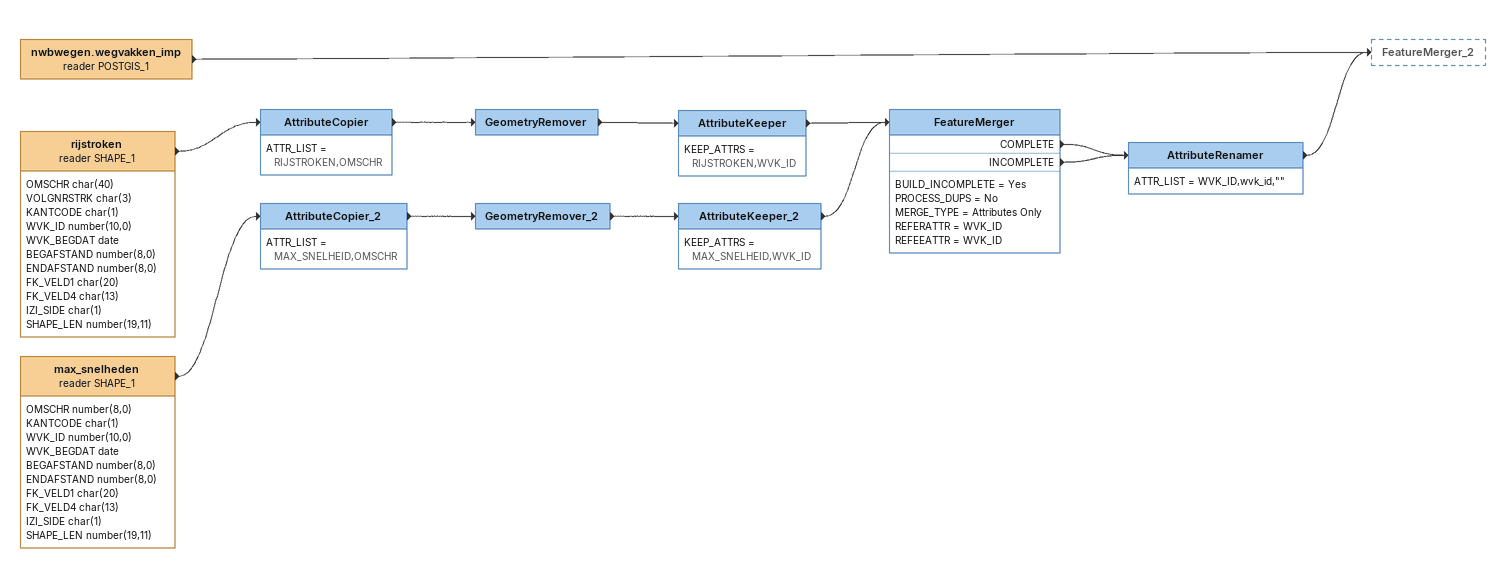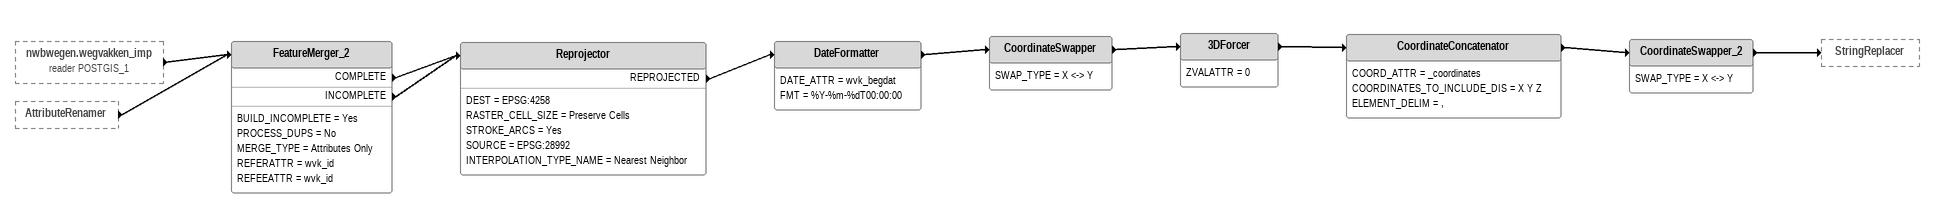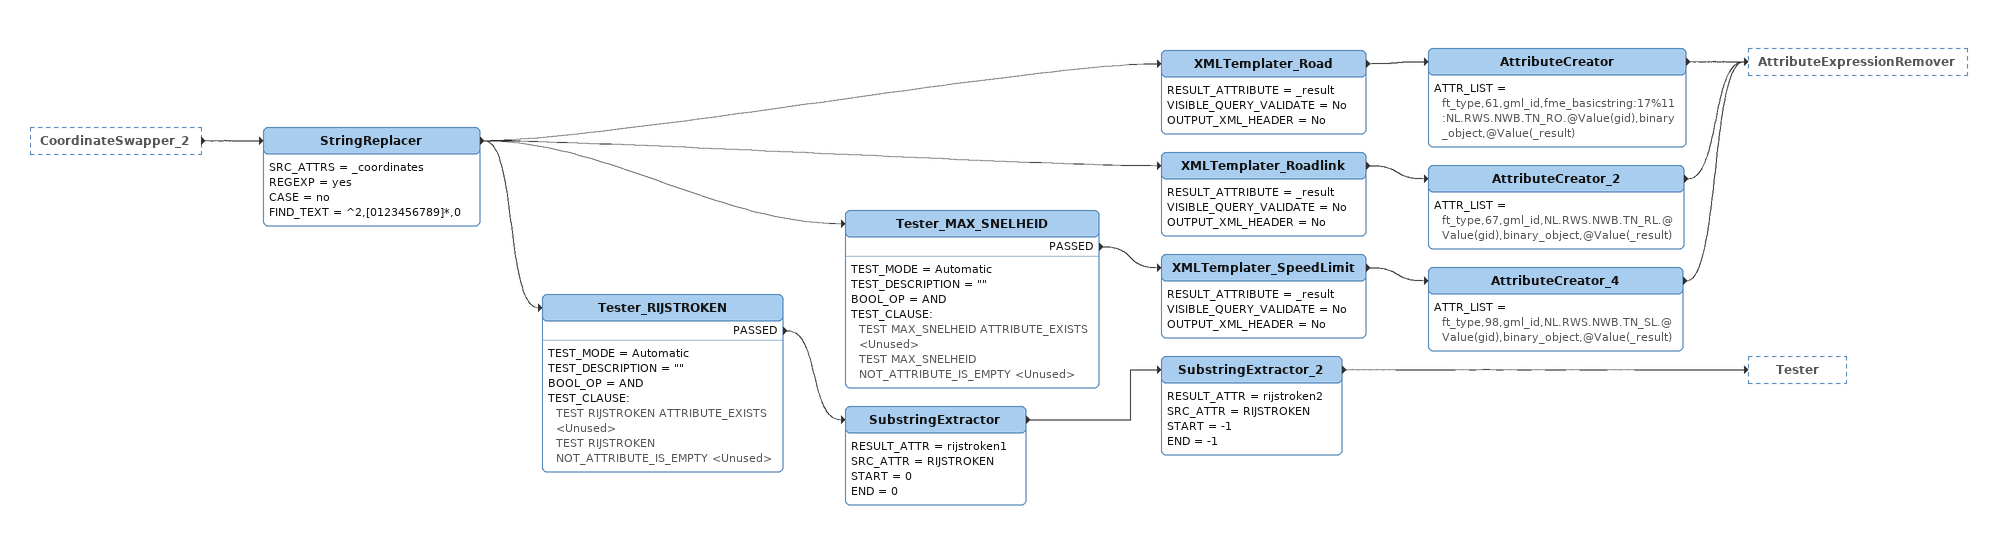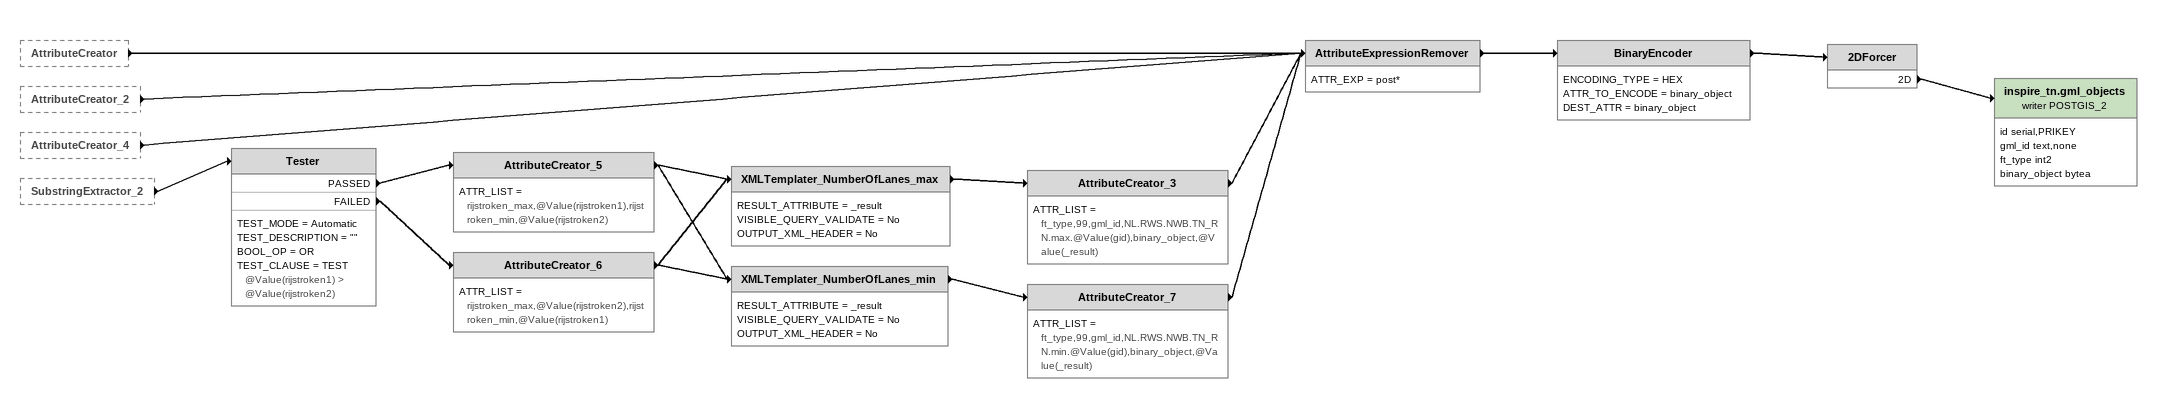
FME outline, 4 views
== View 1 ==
nwbwegen.wegvakken_imp (reader POSTGIS_1)
    -> FeatureMerger_2
rijstroken (reader SHAPE_1)
    attributes: OMSCHR char(40), VOLGNRSTRK char(3), KANTCODE char(1), WVK_ID number(10,0), WVK_BEGDAT date, BEGAFSTAND number(8,0), ENDAFSTAND number(8,0), FK_VELD1 char(20), FK_VELD4 char(13), IZI_SIDE char(1), SHAPE_LEN number(19,11)
    -> AttributeCopier
AttributeCopier
    ATTR_LIST = RIJSTROKEN,OMSCHR
    -> GeometryRemover
GeometryRemover
    -> AttributeKeeper
AttributeKeeper
    KEEP_ATTRS = RIJSTROKEN,WVK_ID
    -> FeatureMerger
max_snelheden (reader SHAPE_1)
    attributes: OMSCHR number(8,0), KANTCODE char(1), WVK_ID number(10,0), WVK_BEGDAT date, BEGAFSTAND number(8,0), ENDAFSTAND number(8,0), FK_VELD1 char(20), FK_VELD4 char(13), IZI_SIDE char(1), SHAPE_LEN number(19,11)
    -> AttributeCopier_2
AttributeCopier_2
    ATTR_LIST = MAX_SNELHEID,OMSCHR
    -> GeometryRemover_2
GeometryRemover_2
    -> AttributeKeeper_2
AttributeKeeper_2
    KEEP_ATTRS = MAX_SNELHEID,WVK_ID
    -> FeatureMerger
FeatureMerger
    BUILD_INCOMPLETE = Yes
    PROCESS_DUPS = No
    MERGE_TYPE = Attributes Only
    REFERATTR = WVK_ID
    REFEEATTR = WVK_ID
    COMPLETE -> AttributeRenamer
    INCOMPLETE -> AttributeRenamer
AttributeRenamer
    ATTR_LIST = WVK_ID,wvk_id,""
    -> FeatureMerger_2

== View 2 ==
nwbwegen.wegvakken_imp (reader POSTGIS_1) [outside]
    -> FeatureMerger_2
AttributeRenamer [outside]
    -> FeatureMerger_2
FeatureMerger_2
    BUILD_INCOMPLETE = Yes
    PROCESS_DUPS = No
    MERGE_TYPE = Attributes Only
    REFERATTR = wvk_id
    REFEEATTR = wvk_id
    COMPLETE -> Reprojector
    INCOMPLETE -> Reprojector
Reprojector
    DEST = EPSG:4258
    RASTER_CELL_SIZE = Preserve Cells
    STROKE_ARCS = Yes
    SOURCE = EPSG:28992
    INTERPOLATION_TYPE_NAME = Nearest Neighbor
    REPROJECTED -> DateFormatter
DateFormatter
    DATE_ATTR = wvk_begdat
    FMT = %Y-%m-%dT00:00:00
    -> CoordinateSwapper
CoordinateSwapper
    SWAP_TYPE = X <-> Y
    -> 3DForcer
3DForcer
    ZVALATTR = 0
    -> CoordinateConcatenator
CoordinateConcatenator
    COORD_ATTR = _coordinates
    COORDINATES_TO_INCLUDE_DIS = X Y Z
    ELEMENT_DELIM = ,
    -> CoordinateSwapper_2
CoordinateSwapper_2
    SWAP_TYPE = X <-> Y
    -> StringReplacer

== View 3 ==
CoordinateSwapper_2 [outside]
    -> StringReplacer
StringReplacer
    SRC_ATTRS = _coordinates
    REGEXP = yes
    CASE = no
    FIND_TEXT = ^2,[0123456789]*,0
    -> XMLTemplater_Road
    -> XMLTemplater_Roadlink
    -> Tester_RIJSTROKEN
    -> Tester_MAX_SNELHEID
XMLTemplater_Road
    RESULT_ATTRIBUTE = _result
    VISIBLE_QUERY_VALIDATE = No
    OUTPUT_XML_HEADER = No
    -> AttributeCreator
AttributeCreator
    ATTR_LIST = ft_type,61,gml_id,fme_basicstring:17%11:NL.RWS.NWB.TN_RO.@Value(gid),binary_object,@Value(_result)
    -> AttributeExpressionRemover
XMLTemplater_Roadlink
    RESULT_ATTRIBUTE = _result
    VISIBLE_QUERY_VALIDATE = No
    OUTPUT_XML_HEADER = No
    -> AttributeCreator_2
AttributeCreator_2
    ATTR_LIST = ft_type,67,gml_id,NL.RWS.NWB.TN_RL.@Value(gid),binary_object,@Value(_result)
    -> AttributeExpressionRemover
Tester_MAX_SNELHEID
    TEST_MODE = Automatic
    TEST_DESCRIPTION = ""
    BOOL_OP = AND
    TEST_CLAUSE:
      TEST MAX_SNELHEID ATTRIBUTE_EXISTS <Unused>
      TEST MAX_SNELHEID NOT_ATTRIBUTE_IS_EMPTY <Unused>
    PASSED -> XMLTemplater_SpeedLimit
XMLTemplater_SpeedLimit
    RESULT_ATTRIBUTE = _result
    VISIBLE_QUERY_VALIDATE = No
    OUTPUT_XML_HEADER = No
    -> AttributeCreator_4
AttributeCreator_4
    ATTR_LIST = ft_type,98,gml_id,NL.RWS.NWB.TN_SL.@Value(gid),binary_object,@Value(_result)
    -> AttributeExpressionRemover
Tester_RIJSTROKEN
    TEST_MODE = Automatic
    TEST_DESCRIPTION = ""
    BOOL_OP = AND
    TEST_CLAUSE:
      TEST RIJSTROKEN ATTRIBUTE_EXISTS <Unused>
      TEST RIJSTROKEN NOT_ATTRIBUTE_IS_EMPTY <Unused>
    PASSED -> SubstringExtractor
SubstringExtractor
    RESULT_ATTR = rijstroken1
    SRC_ATTR = RIJSTROKEN
    START = 0
    END = 0
    -> SubstringExtractor_2
SubstringExtractor_2
    RESULT_ATTR = rijstroken2
    SRC_ATTR = RIJSTROKEN
    START = -1
    END = -1
    -> Tester

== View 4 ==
AttributeCreator [outside]
    -> AttributeExpressionRemover
AttributeCreator_2 [outside]
    -> AttributeExpressionRemover
AttributeCreator_4 [outside]
    -> AttributeExpressionRemover
SubstringExtractor_2 [outside]
    -> Tester
Tester
    TEST_MODE = Automatic
    TEST_DESCRIPTION = ""
    BOOL_OP = OR
    TEST_CLAUSE = TEST @Value(rijstroken1) > @Value(rijstroken2)
    PASSED -> AttributeCreator_5
    FAILED -> AttributeCreator_6
AttributeCreator_5
    ATTR_LIST = rijstroken_max,@Value(rijstroken1),rijstroken_min,@Value(rijstroken2)
    -> XMLTemplater_NumberOfLanes_max
    -> XMLTemplater_NumberOfLanes_min
AttributeCreator_6
    ATTR_LIST = rijstroken_max,@Value(rijstroken2),rijstroken_min,@Value(rijstroken1)
    -> XMLTemplater_NumberOfLanes_min
    -> XMLTemplater_NumberOfLanes_max
XMLTemplater_NumberOfLanes_max
    RESULT_ATTRIBUTE = _result
    VISIBLE_QUERY_VALIDATE = No
    OUTPUT_XML_HEADER = No
    -> AttributeCreator_3
AttributeCreator_3
    ATTR_LIST = ft_type,99,gml_id,NL.RWS.NWB.TN_RN.max.@Value(gid),binary_object,@Value(_result)
    -> AttributeExpressionRemover
XMLTemplater_NumberOfLanes_min
    RESULT_ATTRIBUTE = _result
    VISIBLE_QUERY_VALIDATE = No
    OUTPUT_XML_HEADER = No
    -> AttributeCreator_7
AttributeCreator_7
    ATTR_LIST = ft_type,99,gml_id,NL.RWS.NWB.TN_RN.min.@Value(gid),binary_object,@Value(_result)
    -> AttributeExpressionRemover
AttributeExpressionRemover
    ATTR_EXP = post*
    -> BinaryEncoder
BinaryEncoder
    ENCODING_TYPE = HEX
    ATTR_TO_ENCODE = binary_object
    DEST_ATTR = binary_object
    -> 2DForcer
2DForcer
    2D -> inspire_tn.gml_objects (writer POSTGIS_2)
inspire_tn.gml_objects (writer POSTGIS_2)
    attributes: id serial,PRIKEY, gml_id text,none, ft_type int2, binary_object bytea
